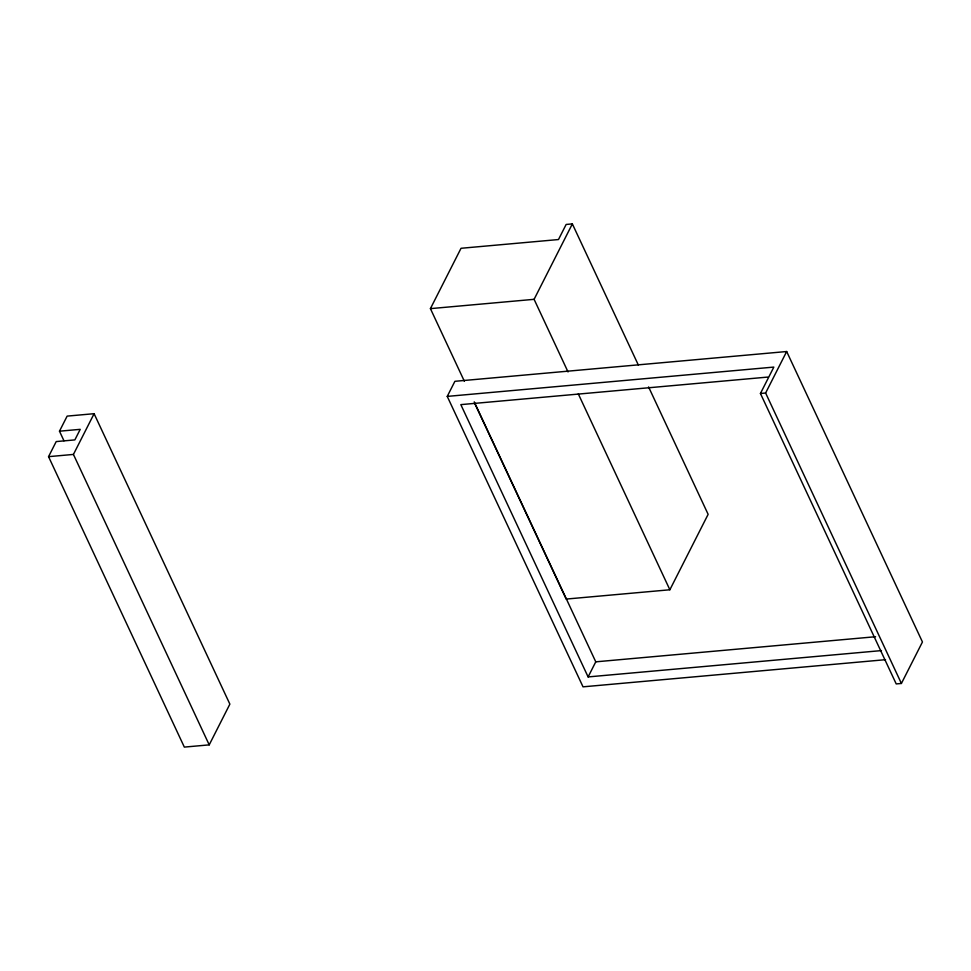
<?xml version="1.0" encoding="UTF-8"?>
<svg xmlns="http://www.w3.org/2000/svg" width="971" height="971" viewBox="0 0 971 971"><rect width="100%" height="100%" fill="white"/><g stroke="black" fill="none" stroke-linecap="round" stroke-linejoin="round"><path stroke-width="1.46" d="M59.486 431.197L67.145 416.11L94.102 413.695L229.872 704.133L209.214 744.866L184.332 747.1L48.55 456.661L56.209 441.574L74.864 439.899L80.229 429.34L59.486 431.197L63.965 440.785M209.214 744.866L73.432 454.428L94.102 413.695M464.356 381.239L430.42 308.632L461.031 248.285L558.483 239.546L566.142 224.459L572.356 223.9L638.335 365.011M447.243 396.399L454.901 381.312L786.668 351.526L922.45 641.977L901.404 683.463L896.221 683.924L760.439 393.486L773.838 367.087L447.243 396.399L583.025 686.837L885.528 659.685M568.035 371.942L534.099 299.323L572.356 223.9M881.462 650.594L588.11 676.921L595.769 661.834L474.224 401.86M901.404 683.463L765.621 393.012L786.668 351.526M474.613 403.159L566.19 599.071L669.869 589.773L708.138 514.339L648.579 386.931M430.42 308.632L534.099 299.323M767.709 377.088L460.824 404.628L588.11 676.921M48.55 456.661L73.432 454.428M760.439 393.486L765.621 393.012M595.769 661.834L875.575 636.721M578.291 393.862L669.869 589.773"/></g></svg>
